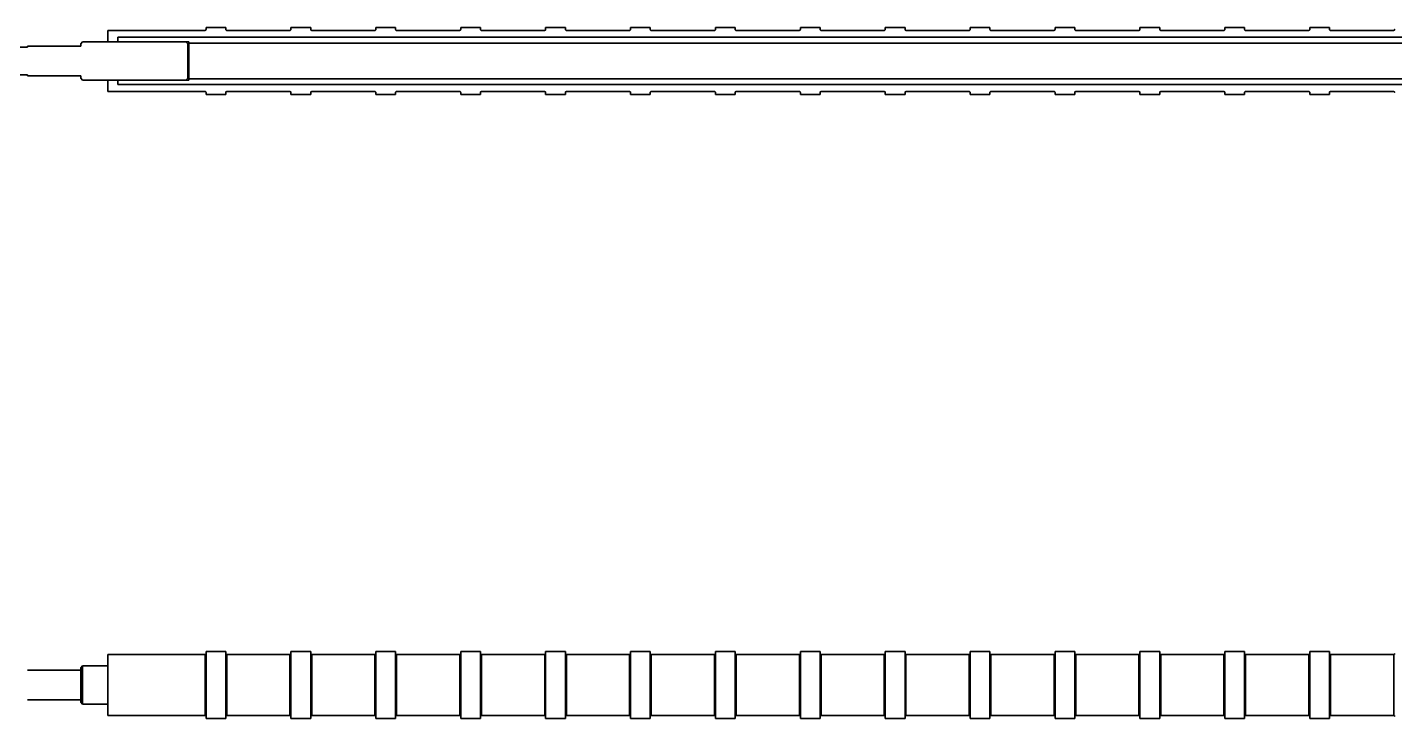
# Model space of a CAD drawing. Header units: millimetres. Extents: x -447 to 3729, y -11 to 1358.
# Drawn here: x 1024 to 2409, y 658 to 1358 of the extents above; entities that cross this region are included whole.
import ezdxf

# ---------------------------------------------------------------- set-up
doc = ezdxf.new("R2010")
doc.units = ezdxf.units.MM
doc.layers.add('Tangent Edges', color=7, linetype='Continuous', lineweight=50)
doc.layers.add('Visible Edges', color=7, linetype='Continuous', lineweight=50)

msp = doc.modelspace()

# ---------------------------------------------------------------- linework, layer by layer
at = {"layer": 'Tangent Edges', "linetype": 'Continuous', "lineweight": 35}
for p, q in [((1203.9, 661.4), (1203.9, 723.4)), ((1225.9, 723.4), (1225.9, 661.4)), ((1289.9, 661.4), (1289.9, 723.4)), ((1311.9, 723.4), (1311.9, 661.4)), ((1375.9, 661.4), (1375.9, 723.4)), ((1397.9, 723.4), (1397.9, 661.4)), ((1461.9, 661.4), (1461.9, 723.4)), ((1483.9, 723.4), (1483.9, 661.4)), ((1547.9, 661.4), (1547.9, 723.4)), ((1569.9, 723.4), (1569.9, 661.4)), ((1633.9, 661.4), (1633.9, 723.4)), ((1655.9, 723.4), (1655.9, 661.4)), ((1719.9, 661.4), (1719.9, 723.4)), ((1741.9, 723.4), (1741.9, 661.4)), ((1805.9, 661.4), (1805.9, 723.4)), ((1827.9, 723.4), (1827.9, 661.4)), ((1891.9, 661.4), (1891.9, 723.4)), ((1913.9, 723.4), (1913.9, 661.4)), ((1977.9, 661.4), (1977.9, 723.4)), ((1999.9, 723.4), (1999.9, 661.4)), ((2063.9, 661.4), (2063.9, 723.4)), ((2085.9, 723.4), (2085.9, 661.4)), ((2149.9, 661.4), (2149.9, 723.4)), ((2171.9, 723.4), (2171.9, 661.4)), ((2235.9, 661.4), (2235.9, 723.4)), ((2257.9, 723.4), (2257.9, 661.4)), ((2321.9, 661.4), (2321.9, 723.4)), ((2343.9, 723.4), (2343.9, 661.4)), ((2407.9, 661.4), (2407.9, 723.4))]:
    msp.add_line(p, q, dxfattribs=at).dxf.unprotected_set("ltscale", 0)
for centre, start, end in [((1203.9, 724.4), 270, 0), ((1225.9, 724.4), 180, 270), ((1289.9, 724.4), 270, 0), ((1311.9, 724.4), 180, 270), ((1375.9, 724.4), 270, 0), ((1397.9, 724.4), 180, 270), ((1461.9, 724.4), 270, 0), ((1483.9, 724.4), 180, 270), ((1547.9, 724.4), 270, 0), ((1569.9, 724.4), 180, 270), ((1633.9, 724.4), 270, 0), ((1655.9, 724.4), 180, 270), ((1719.9, 724.4), 270, 0), ((1741.9, 724.4), 180, 270), ((1805.9, 724.4), 270, 0), ((1827.9, 724.4), 180, 270), ((1891.9, 724.4), 270, 0), ((1913.9, 724.4), 180, 270), ((1977.9, 724.4), 270, 0), ((1999.9, 724.4), 180, 270), ((2063.9, 724.4), 270, 0), ((2085.9, 724.4), 180, 270), ((2149.9, 724.4), 270, 0), ((2171.9, 724.4), 180, 270), ((2235.9, 724.4), 270, 0), ((2257.9, 724.4), 180, 270), ((2321.9, 724.4), 270, 0), ((2343.9, 724.4), 180, 270), ((2407.9, 724.4), 270, 0), ((1203.9, 660.4), 0, 90), ((1225.9, 660.4), 90, 180), ((1289.9, 660.4), 0, 90), ((1311.9, 660.4), 90, 180), ((1375.9, 660.4), 0, 90), ((1397.9, 660.4), 90, 180), ((1461.9, 660.4), 0, 90), ((1483.9, 660.4), 90, 180), ((1547.9, 660.4), 0, 90), ((1569.9, 660.4), 90, 180), ((1633.9, 660.4), 0, 90), ((1655.9, 660.4), 90, 180), ((1719.9, 660.4), 0, 90), ((1741.9, 660.4), 90, 180), ((1805.9, 660.4), 0, 90), ((1827.9, 660.4), 90, 180), ((1891.9, 660.4), 0, 90), ((1913.9, 660.4), 90, 180), ((1977.9, 660.4), 0, 90), ((1999.9, 660.4), 90, 180), ((2063.9, 660.4), 0, 90), ((2085.9, 660.4), 90, 180), ((2149.9, 660.4), 0, 90), ((2171.9, 660.4), 90, 180), ((2235.9, 660.4), 0, 90), ((2257.9, 660.4), 90, 180), ((2321.9, 660.4), 0, 90), ((2343.9, 660.4), 90, 180), ((2407.9, 660.4), 0, 90)]:
    msp.add_arc(centre, 1, start, end, dxfattribs=at).dxf.unprotected_set("ltscale", 0)
at = {"layer": 'Visible Edges', "linetype": 'Continuous', "lineweight": 35}
for p, q in [((1204.9, 1358.2), (1204.9, 1356.2)), ((1224.9, 1358.2), (1204.9, 1358.2)), ((1224.9, 1356.2), (1224.9, 1358.2)), ((1290.9, 1358.2), (1290.9, 1356.2)), ((1310.9, 1358.2), (1290.9, 1358.2)), ((1310.9, 1356.2), (1310.9, 1358.2)), ((1376.9, 1358.2), (1376.9, 1356.2)), ((1396.9, 1358.2), (1376.9, 1358.2)), ((1396.9, 1356.2), (1396.9, 1358.2)), ((1462.9, 1358.2), (1462.9, 1356.2)), ((1482.9, 1358.2), (1462.9, 1358.2)), ((1482.9, 1356.2), (1482.9, 1358.2)), ((1548.9, 1358.2), (1548.9, 1356.2)), ((1568.9, 1358.2), (1548.9, 1358.2)), ((1568.9, 1356.2), (1568.9, 1358.2)), ((1634.9, 1358.2), (1634.9, 1356.2)), ((1654.9, 1358.2), (1634.9, 1358.2)), ((1654.9, 1356.2), (1654.9, 1358.2)), ((1720.9, 1358.2), (1720.9, 1356.2)), ((1740.9, 1358.2), (1720.9, 1358.2)), ((1740.9, 1356.2), (1740.9, 1358.2)), ((1806.9, 1358.2), (1806.9, 1356.2)), ((1826.9, 1358.2), (1806.9, 1358.2)), ((1826.9, 1356.2), (1826.9, 1358.2)), ((1892.9, 1358.2), (1892.9, 1356.2)), ((1912.9, 1358.2), (1892.9, 1358.2)), ((1912.9, 1356.2), (1912.9, 1358.2)), ((1978.9, 1358.2), (1978.9, 1356.2)), ((1998.9, 1358.2), (1978.9, 1358.2)), ((1998.9, 1356.2), (1998.9, 1358.2)), ((2064.9, 1358.2), (2064.9, 1356.2)), ((2084.9, 1358.2), (2064.9, 1358.2)), ((2084.9, 1356.2), (2084.9, 1358.2)), ((2150.9, 1358.2), (2150.9, 1356.2)), ((2170.9, 1358.2), (2150.9, 1358.2)), ((2170.9, 1356.2), (2170.9, 1358.2)), ((2236.9, 1358.2), (2236.9, 1356.2)), ((2256.9, 1358.2), (2236.9, 1358.2)), ((2256.9, 1356.2), (2256.9, 1358.2)), ((2322.9, 1358.2), (2322.9, 1356.2)), ((2342.9, 1358.2), (2322.9, 1358.2)), ((2342.9, 1356.2), (2342.9, 1358.2)), ((1079.9, 1343.7), (1077.9, 1341.7)), ((1184.4, 1343.7), (1079.9, 1343.7)), ((1105.4, 1355.2), (1105.4, 1343.7)), ((1203.9, 1355.2), (1105.4, 1355.2)), ((1105.4, 1343.7), (1115.4, 1343.7)), ((1115.4, 1348.2), (3635.4, 1348.2)), ((1115.4, 1343.7), (1115.4, 1348.2)), ((1115.4, 1348.2), (1115.4, 1344.7)), ((3635.4, 1348.2), (1115.4, 1348.2)), ((1115.4, 1344.7), (1116.4, 1343.7)), ((1116.4, 1343.7), (1187.4, 1343.7)), ((1186.4, 1341.7), (1184.4, 1343.7)), ((1187.4, 1343.7), (1187.4, 1342.2)), ((1289.9, 1355.2), (1225.9, 1355.2)), ((1375.9, 1355.2), (1311.9, 1355.2)), ((1461.9, 1355.2), (1397.9, 1355.2)), ((1547.9, 1355.2), (1483.9, 1355.2)), ((1633.9, 1355.2), (1569.9, 1355.2)), ((1719.9, 1355.2), (1655.9, 1355.2)), ((1805.9, 1355.2), (1741.9, 1355.2)), ((1891.9, 1355.2), (1827.9, 1355.2)), ((1977.9, 1355.2), (1913.9, 1355.2)), ((2063.9, 1355.2), (1999.9, 1355.2)), ((2149.9, 1355.2), (2085.9, 1355.2)), ((2235.9, 1355.2), (2171.9, 1355.2)), ((2321.9, 1355.2), (2257.9, 1355.2)), ((2407.9, 1355.2), (2343.9, 1355.2)), ((1023.9, 1338.2), (906.9, 1338.2)), ((1023.9, 1339.2), (1023.9, 1338.2)), ((1077.9, 1339.2), (1023.9, 1339.2)), ((1077.9, 1341.7), (1077.9, 1339.2)), ((1186.4, 1306.7), (1186.4, 1341.7)), ((1187.4, 1342.2), (1187.4, 1306.2)), ((1187.4, 1342.2), (3563.4, 1342.2)), ((1015.9, 1310.2), (1023.9, 1310.2)), ((1023.9, 1310.2), (1023.9, 1309.2)), ((1023.9, 1309.2), (1077.9, 1309.2)), ((1077.9, 1309.2), (1077.9, 1306.7)), ((1077.9, 1306.7), (1079.9, 1304.7)), ((1079.9, 1304.7), (1184.4, 1304.7)), ((1105.4, 1304.7), (1105.4, 1293.2)), ((1115.4, 1304.7), (1105.4, 1304.7)), ((1115.4, 1300.2), (1115.4, 1304.7)), ((1116.4, 1304.7), (1115.4, 1303.7)), ((1115.4, 1303.7), (1115.4, 1300.2)), ((1187.4, 1304.7), (1116.4, 1304.7)), ((1184.4, 1304.7), (1186.4, 1306.7)), ((1187.4, 1306.2), (1187.4, 1304.7)), ((3563.4, 1306.2), (1187.4, 1306.2)), ((1105.4, 1293.2), (1203.9, 1293.2)), ((3635.4, 1300.2), (1115.4, 1300.2)), ((1115.4, 1300.2), (3635.4, 1300.2)), ((1204.9, 1292.2), (1204.9, 1290.2)), ((1204.9, 1290.2), (1224.9, 1290.2)), ((1224.9, 1290.2), (1224.9, 1292.2)), ((1225.9, 1293.2), (1289.9, 1293.2)), ((1290.9, 1292.2), (1290.9, 1290.2)), ((1290.9, 1290.2), (1310.9, 1290.2)), ((1310.9, 1290.2), (1310.9, 1292.2)), ((1311.9, 1293.2), (1375.9, 1293.2)), ((1376.9, 1292.2), (1376.9, 1290.2)), ((1376.9, 1290.2), (1396.9, 1290.2)), ((1396.9, 1290.2), (1396.9, 1292.2)), ((1397.9, 1293.2), (1461.9, 1293.2)), ((1462.9, 1292.2), (1462.9, 1290.2)), ((1462.9, 1290.2), (1482.9, 1290.2)), ((1482.9, 1290.2), (1482.9, 1292.2)), ((1483.9, 1293.2), (1547.9, 1293.2)), ((1548.9, 1292.2), (1548.9, 1290.2)), ((1548.9, 1290.2), (1568.9, 1290.2)), ((1568.9, 1290.2), (1568.9, 1292.2)), ((1569.9, 1293.2), (1633.9, 1293.2)), ((1634.9, 1292.2), (1634.9, 1290.2)), ((1634.9, 1290.2), (1654.9, 1290.2)), ((1654.9, 1290.2), (1654.9, 1292.2)), ((1655.9, 1293.2), (1719.9, 1293.2)), ((1720.9, 1292.2), (1720.9, 1290.2)), ((1720.9, 1290.2), (1740.9, 1290.2)), ((1740.9, 1290.2), (1740.9, 1292.2)), ((1741.9, 1293.2), (1805.9, 1293.2)), ((1806.9, 1292.2), (1806.9, 1290.2)), ((1806.9, 1290.2), (1826.9, 1290.2)), ((1826.9, 1290.2), (1826.9, 1292.2)), ((1827.9, 1293.2), (1891.9, 1293.2)), ((1892.9, 1292.2), (1892.9, 1290.2)), ((1892.9, 1290.2), (1912.9, 1290.2)), ((1912.9, 1290.2), (1912.9, 1292.2)), ((1913.9, 1293.2), (1977.9, 1293.2)), ((1978.9, 1292.2), (1978.9, 1290.2)), ((1978.9, 1290.2), (1998.9, 1290.2)), ((1998.9, 1290.2), (1998.9, 1292.2)), ((1999.9, 1293.2), (2063.9, 1293.2)), ((2064.9, 1292.2), (2064.9, 1290.2)), ((2064.9, 1290.2), (2084.9, 1290.2)), ((2084.9, 1290.2), (2084.9, 1292.2)), ((2085.9, 1293.2), (2149.9, 1293.2)), ((2150.9, 1292.2), (2150.9, 1290.2)), ((2150.9, 1290.2), (2170.9, 1290.2)), ((2170.9, 1290.2), (2170.9, 1292.2)), ((2171.9, 1293.2), (2235.9, 1293.2)), ((2236.9, 1292.2), (2236.9, 1290.2)), ((2236.9, 1290.2), (2256.9, 1290.2)), ((2256.9, 1290.2), (2256.9, 1292.2)), ((2257.9, 1293.2), (2321.9, 1293.2)), ((2322.9, 1292.2), (2322.9, 1290.2)), ((2322.9, 1290.2), (2342.9, 1290.2)), ((2342.9, 1290.2), (2342.9, 1292.2)), ((2343.9, 1293.2), (2407.9, 1293.2)), ((1105.4, 692.4), (1105.4, 723.4)), ((1203.9, 723.4), (1105.4, 723.4)), ((1204.9, 726.4), (1204.9, 658.4)), ((1224.9, 726.4), (1204.9, 726.4)), ((1224.9, 726.4), (1224.9, 658.4)), ((1289.9, 723.4), (1225.9, 723.4)), ((1290.9, 726.4), (1290.9, 658.4)), ((1310.9, 726.4), (1290.9, 726.4)), ((1310.9, 726.4), (1310.9, 658.4)), ((1375.9, 723.4), (1311.9, 723.4)), ((1376.9, 726.4), (1376.9, 658.4)), ((1396.9, 726.4), (1376.9, 726.4)), ((1396.9, 726.4), (1396.9, 658.4)), ((1461.9, 723.4), (1397.9, 723.4)), ((1462.9, 726.4), (1462.9, 658.4)), ((1482.9, 726.4), (1462.9, 726.4)), ((1482.9, 726.4), (1482.9, 658.4)), ((1547.9, 723.4), (1483.9, 723.4)), ((1548.9, 726.4), (1548.9, 658.4)), ((1568.9, 726.4), (1548.9, 726.4)), ((1568.9, 726.4), (1568.9, 658.4)), ((1633.9, 723.4), (1569.9, 723.4)), ((1634.9, 726.4), (1634.9, 658.4)), ((1654.9, 726.4), (1634.9, 726.4)), ((1654.9, 726.4), (1654.9, 658.4)), ((1719.9, 723.4), (1655.9, 723.4)), ((1720.9, 726.4), (1720.9, 658.4)), ((1740.9, 726.4), (1720.9, 726.4)), ((1740.9, 726.4), (1740.9, 658.4)), ((1805.9, 723.4), (1741.9, 723.4)), ((1806.9, 726.4), (1806.9, 658.4)), ((1826.9, 726.4), (1806.9, 726.4)), ((1826.9, 726.4), (1826.9, 658.4)), ((1891.9, 723.4), (1827.9, 723.4)), ((1892.9, 726.4), (1892.9, 658.4)), ((1912.9, 726.4), (1892.9, 726.4)), ((1912.9, 726.4), (1912.9, 658.4)), ((1977.9, 723.4), (1913.9, 723.4)), ((1978.9, 726.4), (1978.9, 658.4)), ((1998.9, 726.4), (1978.9, 726.4)), ((1998.9, 726.4), (1998.9, 658.4)), ((2063.9, 723.4), (1999.9, 723.4)), ((2064.9, 726.4), (2064.9, 658.4)), ((2084.9, 726.4), (2064.9, 726.4)), ((2084.9, 726.4), (2084.9, 658.4)), ((2149.9, 723.4), (2085.9, 723.4)), ((2150.9, 726.4), (2150.9, 658.4)), ((2170.9, 726.4), (2150.9, 726.4)), ((2170.9, 726.4), (2170.9, 658.4)), ((2235.9, 723.4), (2171.9, 723.4)), ((2236.9, 726.4), (2236.9, 658.4)), ((2256.9, 726.4), (2236.9, 726.4)), ((2256.9, 726.4), (2256.9, 658.4)), ((2321.9, 723.4), (2257.9, 723.4)), ((2322.9, 726.4), (2322.9, 658.4)), ((2342.9, 726.4), (2322.9, 726.4)), ((2342.9, 726.4), (2342.9, 658.4)), ((2407.9, 723.4), (2343.9, 723.4)), ((1077.9, 707.4), (1023.9, 707.4)), ((1077.9, 709.9), (1079.9, 711.9)), ((1077.9, 674.9), (1077.9, 709.9)), ((1079.9, 711.9), (1079.9, 672.9)), ((1105.4, 711.9), (1079.9, 711.9)), ((1105.4, 661.4), (1105.4, 692.4)), ((1077.9, 677.4), (1023.9, 677.4)), ((1077.9, 674.9), (1079.9, 672.9)), ((1105.4, 672.9), (1079.9, 672.9)), ((1203.9, 661.4), (1105.4, 661.4)), ((1224.9, 658.4), (1204.9, 658.4)), ((1289.9, 661.4), (1225.9, 661.4)), ((1310.9, 658.4), (1290.9, 658.4)), ((1375.9, 661.4), (1311.9, 661.4)), ((1396.9, 658.4), (1376.9, 658.4)), ((1461.9, 661.4), (1397.9, 661.4)), ((1482.9, 658.4), (1462.9, 658.4)), ((1547.9, 661.4), (1483.9, 661.4)), ((1568.9, 658.4), (1548.9, 658.4)), ((1633.9, 661.4), (1569.9, 661.4)), ((1654.9, 658.4), (1634.9, 658.4)), ((1719.9, 661.4), (1655.9, 661.4)), ((1740.9, 658.4), (1720.9, 658.4)), ((1805.9, 661.4), (1741.9, 661.4)), ((1826.9, 658.4), (1806.9, 658.4)), ((1891.9, 661.4), (1827.9, 661.4)), ((1912.9, 658.4), (1892.9, 658.4)), ((1977.9, 661.4), (1913.9, 661.4)), ((1998.9, 658.4), (1978.9, 658.4)), ((2063.9, 661.4), (1999.9, 661.4)), ((2084.9, 658.4), (2064.9, 658.4)), ((2149.9, 661.4), (2085.9, 661.4)), ((2170.9, 658.4), (2150.9, 658.4)), ((2235.9, 661.4), (2171.9, 661.4)), ((2256.9, 658.4), (2236.9, 658.4)), ((2321.9, 661.4), (2257.9, 661.4)), ((2342.9, 658.4), (2322.9, 658.4)), ((2407.9, 661.4), (2343.9, 661.4))]:
    msp.add_line(p, q, dxfattribs=at).dxf.unprotected_set("ltscale", 0)
for points in [[(1204.9, 1356.2), (1204.9, 1356.2), (1204.9, 1356.1), (1204.9, 1356), (1204.8, 1356), (1204.8, 1355.9), (1204.8, 1355.8), (1204.8, 1355.8), (1204.7, 1355.7), (1204.7, 1355.7), (1204.7, 1355.6), (1204.6, 1355.6), (1204.6, 1355.5), (1204.5, 1355.5), (1204.5, 1355.4), (1204.4, 1355.4), (1204.4, 1355.3), (1204.3, 1355.3), (1204.3, 1355.3), (1204.2, 1355.3), (1204.1, 1355.2), (1204.1, 1355.2), (1204, 1355.2), (1203.9, 1355.2), (1203.9, 1355.2)], [(1225.9, 1355.2), (1225.8, 1355.2), (1225.7, 1355.2), (1225.7, 1355.2), (1225.6, 1355.2), (1225.6, 1355.3), (1225.5, 1355.3), (1225.4, 1355.3), (1225.4, 1355.3), (1225.3, 1355.4), (1225.3, 1355.4), (1225.2, 1355.5), (1225.2, 1355.5), (1225.1, 1355.6), (1225.1, 1355.6), (1225, 1355.7), (1225, 1355.7), (1225, 1355.8), (1225, 1355.8), (1224.9, 1355.9), (1224.9, 1356), (1224.9, 1356), (1224.9, 1356.1), (1224.9, 1356.2), (1224.9, 1356.2)], [(1290.9, 1356.2), (1290.9, 1356.2), (1290.9, 1356.1), (1290.9, 1356), (1290.8, 1356), (1290.8, 1355.9), (1290.8, 1355.8), (1290.8, 1355.8), (1290.7, 1355.7), (1290.7, 1355.7), (1290.7, 1355.6), (1290.6, 1355.6), (1290.6, 1355.5), (1290.5, 1355.5), (1290.5, 1355.4), (1290.4, 1355.4), (1290.4, 1355.3), (1290.3, 1355.3), (1290.3, 1355.3), (1290.2, 1355.3), (1290.1, 1355.2), (1290.1, 1355.2), (1290, 1355.2), (1289.9, 1355.2), (1289.9, 1355.2)], [(1311.9, 1355.2), (1311.8, 1355.2), (1311.8, 1355.2), (1311.7, 1355.2), (1311.6, 1355.2), (1311.6, 1355.3), (1311.5, 1355.3), (1311.4, 1355.3), (1311.4, 1355.3), (1311.3, 1355.4), (1311.3, 1355.4), (1311.2, 1355.5), (1311.2, 1355.5), (1311.1, 1355.6), (1311.1, 1355.6), (1311, 1355.7), (1311, 1355.7), (1311, 1355.8), (1311, 1355.8), (1310.9, 1355.9), (1310.9, 1356), (1310.9, 1356), (1310.9, 1356.1), (1310.9, 1356.2), (1310.9, 1356.2)], [(1376.9, 1356.2), (1376.9, 1356.2), (1376.9, 1356.1), (1376.9, 1356), (1376.8, 1356), (1376.8, 1355.9), (1376.8, 1355.8), (1376.8, 1355.8), (1376.7, 1355.7), (1376.7, 1355.7), (1376.7, 1355.6), (1376.6, 1355.6), (1376.6, 1355.5), (1376.5, 1355.5), (1376.5, 1355.4), (1376.4, 1355.4), (1376.4, 1355.3), (1376.3, 1355.3), (1376.3, 1355.3), (1376.2, 1355.3), (1376.1, 1355.2), (1376.1, 1355.2), (1376, 1355.2), (1375.9, 1355.2), (1375.9, 1355.2)], [(1397.9, 1355.2), (1397.8, 1355.2), (1397.8, 1355.2), (1397.7, 1355.2), (1397.6, 1355.2), (1397.6, 1355.3), (1397.5, 1355.3), (1397.4, 1355.3), (1397.4, 1355.3), (1397.3, 1355.4), (1397.3, 1355.4), (1397.2, 1355.5), (1397.2, 1355.5), (1397.1, 1355.6), (1397.1, 1355.6), (1397, 1355.7), (1397, 1355.7), (1397, 1355.8), (1397, 1355.8), (1396.9, 1355.9), (1396.9, 1356), (1396.9, 1356), (1396.9, 1356.1), (1396.9, 1356.2), (1396.9, 1356.2)], [(1462.9, 1356.2), (1462.9, 1356.2), (1462.9, 1356.1), (1462.9, 1356), (1462.8, 1356), (1462.8, 1355.9), (1462.8, 1355.8), (1462.8, 1355.8), (1462.7, 1355.7), (1462.7, 1355.7), (1462.7, 1355.6), (1462.6, 1355.6), (1462.6, 1355.5), (1462.5, 1355.5), (1462.5, 1355.4), (1462.4, 1355.4), (1462.4, 1355.3), (1462.3, 1355.3), (1462.3, 1355.3), (1462.2, 1355.3), (1462.1, 1355.2), (1462.1, 1355.2), (1462, 1355.2), (1461.9, 1355.2), (1461.9, 1355.2)], [(1483.9, 1355.2), (1483.8, 1355.2), (1483.8, 1355.2), (1483.7, 1355.2), (1483.6, 1355.2), (1483.6, 1355.3), (1483.5, 1355.3), (1483.4, 1355.3), (1483.4, 1355.3), (1483.3, 1355.4), (1483.3, 1355.4), (1483.2, 1355.5), (1483.2, 1355.5), (1483.1, 1355.6), (1483.1, 1355.6), (1483, 1355.7), (1483, 1355.7), (1483, 1355.8), (1483, 1355.8), (1482.9, 1355.9), (1482.9, 1356), (1482.9, 1356), (1482.9, 1356.1), (1482.9, 1356.2), (1482.9, 1356.2)], [(1548.9, 1356.2), (1548.9, 1356.2), (1548.9, 1356.1), (1548.9, 1356), (1548.8, 1356), (1548.8, 1355.9), (1548.8, 1355.8), (1548.8, 1355.8), (1548.7, 1355.7), (1548.7, 1355.7), (1548.7, 1355.6), (1548.6, 1355.6), (1548.6, 1355.5), (1548.5, 1355.5), (1548.5, 1355.4), (1548.4, 1355.4), (1548.4, 1355.3), (1548.3, 1355.3), (1548.3, 1355.3), (1548.2, 1355.3), (1548.1, 1355.2), (1548.1, 1355.2), (1548, 1355.2), (1547.9, 1355.2), (1547.9, 1355.2)], [(1569.9, 1355.2), (1569.8, 1355.2), (1569.7, 1355.2), (1569.7, 1355.2), (1569.6, 1355.2), (1569.6, 1355.3), (1569.5, 1355.3), (1569.4, 1355.3), (1569.4, 1355.3), (1569.3, 1355.4), (1569.3, 1355.4), (1569.2, 1355.5), (1569.2, 1355.5), (1569.1, 1355.6), (1569.1, 1355.6), (1569, 1355.7), (1569, 1355.7), (1569, 1355.8), (1569, 1355.8), (1568.9, 1355.9), (1568.9, 1356), (1568.9, 1356), (1568.9, 1356.1), (1568.9, 1356.2), (1568.9, 1356.2)], [(1634.9, 1356.2), (1634.9, 1356.2), (1634.9, 1356.1), (1634.9, 1356), (1634.8, 1356), (1634.8, 1355.9), (1634.8, 1355.8), (1634.8, 1355.8), (1634.7, 1355.7), (1634.7, 1355.7), (1634.7, 1355.6), (1634.6, 1355.6), (1634.6, 1355.5), (1634.5, 1355.5), (1634.5, 1355.4), (1634.4, 1355.4), (1634.4, 1355.3), (1634.3, 1355.3), (1634.3, 1355.3), (1634.2, 1355.3), (1634.1, 1355.2), (1634.1, 1355.2), (1634, 1355.2), (1633.9, 1355.2), (1633.9, 1355.2)], [(1655.9, 1355.2), (1655.8, 1355.2), (1655.7, 1355.2), (1655.7, 1355.2), (1655.6, 1355.2), (1655.6, 1355.3), (1655.5, 1355.3), (1655.4, 1355.3), (1655.4, 1355.3), (1655.3, 1355.4), (1655.3, 1355.4), (1655.2, 1355.5), (1655.2, 1355.5), (1655.1, 1355.6), (1655.1, 1355.6), (1655, 1355.7), (1655, 1355.7), (1655, 1355.8), (1655, 1355.8), (1654.9, 1355.9), (1654.9, 1356), (1654.9, 1356), (1654.9, 1356.1), (1654.9, 1356.2), (1654.9, 1356.2)], [(1720.9, 1356.2), (1720.9, 1356.2), (1720.9, 1356.1), (1720.9, 1356), (1720.8, 1356), (1720.8, 1355.9), (1720.8, 1355.8), (1720.8, 1355.8), (1720.7, 1355.7), (1720.7, 1355.7), (1720.7, 1355.6), (1720.6, 1355.6), (1720.6, 1355.5), (1720.5, 1355.5), (1720.5, 1355.4), (1720.4, 1355.4), (1720.4, 1355.3), (1720.3, 1355.3), (1720.3, 1355.3), (1720.2, 1355.3), (1720.1, 1355.2), (1720.1, 1355.2), (1720, 1355.2), (1719.9, 1355.2), (1719.9, 1355.2)], [(1741.9, 1355.2), (1741.8, 1355.2), (1741.7, 1355.2), (1741.7, 1355.2), (1741.6, 1355.2), (1741.6, 1355.3), (1741.5, 1355.3), (1741.4, 1355.3), (1741.4, 1355.3), (1741.3, 1355.4), (1741.3, 1355.4), (1741.2, 1355.5), (1741.2, 1355.5), (1741.1, 1355.6), (1741.1, 1355.6), (1741, 1355.7), (1741, 1355.7), (1741, 1355.8), (1741, 1355.8), (1740.9, 1355.9), (1740.9, 1356), (1740.9, 1356), (1740.9, 1356.1), (1740.9, 1356.2), (1740.9, 1356.2)], [(1806.9, 1356.2), (1806.9, 1356.2), (1806.9, 1356.1), (1806.9, 1356), (1806.8, 1356), (1806.8, 1355.9), (1806.8, 1355.8), (1806.8, 1355.8), (1806.7, 1355.7), (1806.7, 1355.7), (1806.7, 1355.6), (1806.6, 1355.6), (1806.6, 1355.5), (1806.5, 1355.5), (1806.5, 1355.4), (1806.4, 1355.4), (1806.4, 1355.3), (1806.3, 1355.3), (1806.3, 1355.3), (1806.2, 1355.3), (1806.1, 1355.2), (1806.1, 1355.2), (1806, 1355.2), (1805.9, 1355.2), (1805.9, 1355.2)], [(1827.9, 1355.2), (1827.8, 1355.2), (1827.7, 1355.2), (1827.7, 1355.2), (1827.6, 1355.2), (1827.6, 1355.3), (1827.5, 1355.3), (1827.4, 1355.3), (1827.4, 1355.3), (1827.3, 1355.4), (1827.3, 1355.4), (1827.2, 1355.5), (1827.2, 1355.5), (1827.1, 1355.6), (1827.1, 1355.6), (1827, 1355.7), (1827, 1355.7), (1827, 1355.8), (1827, 1355.8), (1826.9, 1355.9), (1826.9, 1356), (1826.9, 1356), (1826.9, 1356.1), (1826.9, 1356.2), (1826.9, 1356.2)], [(1892.9, 1356.2), (1892.9, 1356.2), (1892.9, 1356.1), (1892.9, 1356), (1892.8, 1356), (1892.8, 1355.9), (1892.8, 1355.8), (1892.8, 1355.8), (1892.7, 1355.7), (1892.7, 1355.7), (1892.7, 1355.6), (1892.6, 1355.6), (1892.6, 1355.5), (1892.5, 1355.5), (1892.5, 1355.4), (1892.4, 1355.4), (1892.4, 1355.3), (1892.3, 1355.3), (1892.3, 1355.3), (1892.2, 1355.3), (1892.1, 1355.2), (1892.1, 1355.2), (1892, 1355.2), (1891.9, 1355.2), (1891.9, 1355.2)], [(1913.9, 1355.2), (1913.8, 1355.2), (1913.8, 1355.2), (1913.7, 1355.2), (1913.6, 1355.2), (1913.6, 1355.3), (1913.5, 1355.3), (1913.4, 1355.3), (1913.4, 1355.3), (1913.3, 1355.4), (1913.3, 1355.4), (1913.2, 1355.5), (1913.2, 1355.5), (1913.1, 1355.6), (1913.1, 1355.6), (1913, 1355.7), (1913, 1355.7), (1913, 1355.8), (1913, 1355.8), (1912.9, 1355.9), (1912.9, 1356), (1912.9, 1356), (1912.9, 1356.1), (1912.9, 1356.2), (1912.9, 1356.2)], [(1978.9, 1356.2), (1978.9, 1356.2), (1978.9, 1356.1), (1978.9, 1356), (1978.8, 1356), (1978.8, 1355.9), (1978.8, 1355.8), (1978.8, 1355.8), (1978.7, 1355.7), (1978.7, 1355.7), (1978.7, 1355.6), (1978.6, 1355.6), (1978.6, 1355.5), (1978.5, 1355.5), (1978.5, 1355.4), (1978.4, 1355.4), (1978.4, 1355.3), (1978.3, 1355.3), (1978.3, 1355.3), (1978.2, 1355.3), (1978.1, 1355.2), (1978.1, 1355.2), (1978, 1355.2), (1977.9, 1355.2), (1977.9, 1355.2)], [(1999.9, 1355.2), (1999.8, 1355.2), (1999.7, 1355.2), (1999.7, 1355.2), (1999.6, 1355.2), (1999.6, 1355.3), (1999.5, 1355.3), (1999.4, 1355.3), (1999.4, 1355.3), (1999.3, 1355.4), (1999.3, 1355.4), (1999.2, 1355.5), (1999.2, 1355.5), (1999.1, 1355.6), (1999.1, 1355.6), (1999, 1355.7), (1999, 1355.7), (1999, 1355.8), (1999, 1355.8), (1998.9, 1355.9), (1998.9, 1356), (1998.9, 1356), (1998.9, 1356.1), (1998.9, 1356.2), (1998.9, 1356.2)], [(2064.9, 1356.2), (2064.9, 1356.2), (2064.9, 1356.1), (2064.9, 1356), (2064.8, 1356), (2064.8, 1355.9), (2064.8, 1355.8), (2064.8, 1355.8), (2064.7, 1355.7), (2064.7, 1355.7), (2064.7, 1355.6), (2064.6, 1355.6), (2064.6, 1355.5), (2064.5, 1355.5), (2064.5, 1355.4), (2064.4, 1355.4), (2064.4, 1355.3), (2064.3, 1355.3), (2064.3, 1355.3), (2064.2, 1355.3), (2064.1, 1355.2), (2064.1, 1355.2), (2064, 1355.2), (2063.9, 1355.2), (2063.9, 1355.2)], [(2085.9, 1355.2), (2085.8, 1355.2), (2085.7, 1355.2), (2085.7, 1355.2), (2085.6, 1355.2), (2085.6, 1355.3), (2085.5, 1355.3), (2085.4, 1355.3), (2085.4, 1355.3), (2085.3, 1355.4), (2085.3, 1355.4), (2085.2, 1355.5), (2085.2, 1355.5), (2085.1, 1355.6), (2085.1, 1355.6), (2085, 1355.7), (2085, 1355.7), (2085, 1355.8), (2085, 1355.8), (2084.9, 1355.9), (2084.9, 1356), (2084.9, 1356), (2084.9, 1356.1), (2084.9, 1356.2), (2084.9, 1356.2)], [(2150.9, 1356.2), (2150.9, 1356.2), (2150.9, 1356.1), (2150.9, 1356), (2150.8, 1356), (2150.8, 1355.9), (2150.8, 1355.8), (2150.8, 1355.8), (2150.7, 1355.7), (2150.7, 1355.7), (2150.7, 1355.6), (2150.6, 1355.6), (2150.6, 1355.5), (2150.5, 1355.5), (2150.5, 1355.4), (2150.4, 1355.4), (2150.4, 1355.3), (2150.3, 1355.3), (2150.3, 1355.3), (2150.2, 1355.3), (2150.1, 1355.2), (2150.1, 1355.2), (2150, 1355.2), (2149.9, 1355.2), (2149.9, 1355.2)], [(2171.9, 1355.2), (2171.8, 1355.2), (2171.7, 1355.2), (2171.7, 1355.2), (2171.6, 1355.2), (2171.6, 1355.3), (2171.5, 1355.3), (2171.4, 1355.3), (2171.4, 1355.3), (2171.3, 1355.4), (2171.3, 1355.4), (2171.2, 1355.5), (2171.2, 1355.5), (2171.1, 1355.6), (2171.1, 1355.6), (2171, 1355.7), (2171, 1355.7), (2171, 1355.8), (2171, 1355.8), (2170.9, 1355.9), (2170.9, 1356), (2170.9, 1356), (2170.9, 1356.1), (2170.9, 1356.2), (2170.9, 1356.2)], [(2236.9, 1356.2), (2236.9, 1356.2), (2236.9, 1356.1), (2236.9, 1356), (2236.8, 1356), (2236.8, 1355.9), (2236.8, 1355.8), (2236.8, 1355.8), (2236.7, 1355.7), (2236.7, 1355.7), (2236.7, 1355.6), (2236.6, 1355.6), (2236.6, 1355.5), (2236.5, 1355.5), (2236.5, 1355.4), (2236.4, 1355.4), (2236.4, 1355.3), (2236.3, 1355.3), (2236.3, 1355.3), (2236.2, 1355.3), (2236.1, 1355.2), (2236.1, 1355.2), (2236, 1355.2), (2235.9, 1355.2), (2235.9, 1355.2)], [(2257.9, 1355.2), (2257.8, 1355.2), (2257.7, 1355.2), (2257.7, 1355.2), (2257.6, 1355.2), (2257.6, 1355.3), (2257.5, 1355.3), (2257.4, 1355.3), (2257.4, 1355.3), (2257.3, 1355.4), (2257.3, 1355.4), (2257.2, 1355.5), (2257.2, 1355.5), (2257.1, 1355.6), (2257.1, 1355.6), (2257, 1355.7), (2257, 1355.7), (2257, 1355.8), (2257, 1355.8), (2256.9, 1355.9), (2256.9, 1356), (2256.9, 1356), (2256.9, 1356.1), (2256.9, 1356.2), (2256.9, 1356.2)], [(2322.9, 1356.2), (2322.9, 1356.2), (2322.9, 1356.1), (2322.9, 1356), (2322.8, 1356), (2322.8, 1355.9), (2322.8, 1355.8), (2322.8, 1355.8), (2322.7, 1355.7), (2322.7, 1355.7), (2322.7, 1355.6), (2322.6, 1355.6), (2322.6, 1355.5), (2322.5, 1355.5), (2322.5, 1355.4), (2322.4, 1355.4), (2322.4, 1355.3), (2322.3, 1355.3), (2322.3, 1355.3), (2322.2, 1355.3), (2322.1, 1355.2), (2322.1, 1355.2), (2322, 1355.2), (2321.9, 1355.2), (2321.9, 1355.2)], [(2343.9, 1355.2), (2343.8, 1355.2), (2343.7, 1355.2), (2343.7, 1355.2), (2343.6, 1355.2), (2343.6, 1355.3), (2343.5, 1355.3), (2343.4, 1355.3), (2343.4, 1355.3), (2343.3, 1355.4), (2343.3, 1355.4), (2343.2, 1355.5), (2343.2, 1355.5), (2343.1, 1355.6), (2343.1, 1355.6), (2343, 1355.7), (2343, 1355.7), (2343, 1355.8), (2343, 1355.8), (2342.9, 1355.9), (2342.9, 1356), (2342.9, 1356), (2342.9, 1356.1), (2342.9, 1356.2), (2342.9, 1356.2)], [(2408.9, 1356.2), (2408.9, 1356.2), (2408.9, 1356.1), (2408.9, 1356), (2408.8, 1356), (2408.8, 1355.9), (2408.8, 1355.8), (2408.8, 1355.8), (2408.7, 1355.7), (2408.7, 1355.7), (2408.7, 1355.6), (2408.6, 1355.6), (2408.6, 1355.5), (2408.5, 1355.5), (2408.5, 1355.4), (2408.4, 1355.4), (2408.4, 1355.3), (2408.3, 1355.3), (2408.3, 1355.3), (2408.2, 1355.3), (2408.1, 1355.2), (2408.1, 1355.2), (2408, 1355.2), (2407.9, 1355.2), (2407.9, 1355.2)], [(1203.9, 1293.2), (1203.9, 1293.2), (1204, 1293.2), (1204.1, 1293.2), (1204.1, 1293.2), (1204.2, 1293.2), (1204.3, 1293.1), (1204.3, 1293.1), (1204.4, 1293.1), (1204.4, 1293), (1204.5, 1293), (1204.5, 1293), (1204.6, 1292.9), (1204.6, 1292.9), (1204.7, 1292.8), (1204.7, 1292.8), (1204.7, 1292.7), (1204.8, 1292.7), (1204.8, 1292.6), (1204.8, 1292.5), (1204.8, 1292.5), (1204.9, 1292.4), (1204.9, 1292.3), (1204.9, 1292.3), (1204.9, 1292.2)], [(1224.9, 1292.2), (1224.9, 1292.3), (1224.9, 1292.3), (1224.9, 1292.4), (1224.9, 1292.5), (1224.9, 1292.5), (1225, 1292.6), (1225, 1292.7), (1225, 1292.7), (1225, 1292.8), (1225.1, 1292.8), (1225.1, 1292.9), (1225.2, 1292.9), (1225.2, 1293), (1225.3, 1293), (1225.3, 1293), (1225.4, 1293.1), (1225.4, 1293.1), (1225.5, 1293.1), (1225.6, 1293.2), (1225.6, 1293.2), (1225.7, 1293.2), (1225.7, 1293.2), (1225.8, 1293.2), (1225.9, 1293.2)], [(1289.9, 1293.2), (1289.9, 1293.2), (1290, 1293.2), (1290.1, 1293.2), (1290.1, 1293.2), (1290.2, 1293.2), (1290.3, 1293.1), (1290.3, 1293.1), (1290.4, 1293.1), (1290.4, 1293), (1290.5, 1293), (1290.5, 1293), (1290.6, 1292.9), (1290.6, 1292.9), (1290.7, 1292.8), (1290.7, 1292.8), (1290.7, 1292.7), (1290.8, 1292.7), (1290.8, 1292.6), (1290.8, 1292.5), (1290.8, 1292.5), (1290.9, 1292.4), (1290.9, 1292.3), (1290.9, 1292.3), (1290.9, 1292.2)], [(1310.9, 1292.2), (1310.9, 1292.3), (1310.9, 1292.3), (1310.9, 1292.4), (1310.9, 1292.5), (1310.9, 1292.5), (1311, 1292.6), (1311, 1292.7), (1311, 1292.7), (1311, 1292.8), (1311.1, 1292.8), (1311.1, 1292.9), (1311.2, 1292.9), (1311.2, 1293), (1311.3, 1293), (1311.3, 1293), (1311.4, 1293.1), (1311.4, 1293.1), (1311.5, 1293.1), (1311.6, 1293.2), (1311.6, 1293.2), (1311.7, 1293.2), (1311.8, 1293.2), (1311.8, 1293.2), (1311.9, 1293.2)], [(1375.9, 1293.2), (1375.9, 1293.2), (1376, 1293.2), (1376.1, 1293.2), (1376.1, 1293.2), (1376.2, 1293.2), (1376.3, 1293.1), (1376.3, 1293.1), (1376.4, 1293.1), (1376.4, 1293), (1376.5, 1293), (1376.5, 1293), (1376.6, 1292.9), (1376.6, 1292.9), (1376.7, 1292.8), (1376.7, 1292.8), (1376.7, 1292.7), (1376.8, 1292.7), (1376.8, 1292.6), (1376.8, 1292.5), (1376.8, 1292.5), (1376.9, 1292.4), (1376.9, 1292.3), (1376.9, 1292.3), (1376.9, 1292.2)], [(1396.9, 1292.2), (1396.9, 1292.3), (1396.9, 1292.3), (1396.9, 1292.4), (1396.9, 1292.5), (1396.9, 1292.5), (1397, 1292.6), (1397, 1292.7), (1397, 1292.7), (1397, 1292.8), (1397.1, 1292.8), (1397.1, 1292.9), (1397.2, 1292.9), (1397.2, 1293), (1397.3, 1293), (1397.3, 1293), (1397.4, 1293.1), (1397.4, 1293.1), (1397.5, 1293.1), (1397.6, 1293.2), (1397.6, 1293.2), (1397.7, 1293.2), (1397.8, 1293.2), (1397.8, 1293.2), (1397.9, 1293.2)], [(1461.9, 1293.2), (1461.9, 1293.2), (1462, 1293.2), (1462.1, 1293.2), (1462.1, 1293.2), (1462.2, 1293.2), (1462.3, 1293.1), (1462.3, 1293.1), (1462.4, 1293.1), (1462.4, 1293), (1462.5, 1293), (1462.5, 1293), (1462.6, 1292.9), (1462.6, 1292.9), (1462.7, 1292.8), (1462.7, 1292.8), (1462.7, 1292.7), (1462.8, 1292.7), (1462.8, 1292.6), (1462.8, 1292.5), (1462.8, 1292.5), (1462.9, 1292.4), (1462.9, 1292.3), (1462.9, 1292.3), (1462.9, 1292.2)], [(1482.9, 1292.2), (1482.9, 1292.3), (1482.9, 1292.3), (1482.9, 1292.4), (1482.9, 1292.5), (1482.9, 1292.5), (1483, 1292.6), (1483, 1292.7), (1483, 1292.7), (1483, 1292.8), (1483.1, 1292.8), (1483.1, 1292.9), (1483.2, 1292.9), (1483.2, 1293), (1483.3, 1293), (1483.3, 1293), (1483.4, 1293.1), (1483.4, 1293.1), (1483.5, 1293.1), (1483.6, 1293.2), (1483.6, 1293.2), (1483.7, 1293.2), (1483.8, 1293.2), (1483.8, 1293.2), (1483.9, 1293.2)], [(1547.9, 1293.2), (1547.9, 1293.2), (1548, 1293.2), (1548.1, 1293.2), (1548.1, 1293.2), (1548.2, 1293.2), (1548.3, 1293.1), (1548.3, 1293.1), (1548.4, 1293.1), (1548.4, 1293), (1548.5, 1293), (1548.5, 1293), (1548.6, 1292.9), (1548.6, 1292.9), (1548.7, 1292.8), (1548.7, 1292.8), (1548.7, 1292.7), (1548.8, 1292.7), (1548.8, 1292.6), (1548.8, 1292.5), (1548.8, 1292.5), (1548.9, 1292.4), (1548.9, 1292.3), (1548.9, 1292.3), (1548.9, 1292.2)], [(1568.9, 1292.2), (1568.9, 1292.3), (1568.9, 1292.3), (1568.9, 1292.4), (1568.9, 1292.5), (1568.9, 1292.5), (1569, 1292.6), (1569, 1292.7), (1569, 1292.7), (1569, 1292.8), (1569.1, 1292.8), (1569.1, 1292.9), (1569.2, 1292.9), (1569.2, 1293), (1569.3, 1293), (1569.3, 1293), (1569.4, 1293.1), (1569.4, 1293.1), (1569.5, 1293.1), (1569.6, 1293.2), (1569.6, 1293.2), (1569.7, 1293.2), (1569.7, 1293.2), (1569.8, 1293.2), (1569.9, 1293.2)], [(1633.9, 1293.2), (1633.9, 1293.2), (1634, 1293.2), (1634.1, 1293.2), (1634.1, 1293.2), (1634.2, 1293.2), (1634.3, 1293.1), (1634.3, 1293.1), (1634.4, 1293.1), (1634.4, 1293), (1634.5, 1293), (1634.5, 1293), (1634.6, 1292.9), (1634.6, 1292.9), (1634.7, 1292.8), (1634.7, 1292.8), (1634.7, 1292.7), (1634.8, 1292.7), (1634.8, 1292.6), (1634.8, 1292.5), (1634.8, 1292.5), (1634.9, 1292.4), (1634.9, 1292.3), (1634.9, 1292.3), (1634.9, 1292.2)], [(1654.9, 1292.2), (1654.9, 1292.3), (1654.9, 1292.3), (1654.9, 1292.4), (1654.9, 1292.5), (1654.9, 1292.5), (1655, 1292.6), (1655, 1292.7), (1655, 1292.7), (1655, 1292.8), (1655.1, 1292.8), (1655.1, 1292.9), (1655.2, 1292.9), (1655.2, 1293), (1655.3, 1293), (1655.3, 1293), (1655.4, 1293.1), (1655.4, 1293.1), (1655.5, 1293.1), (1655.6, 1293.2), (1655.6, 1293.2), (1655.7, 1293.2), (1655.7, 1293.2), (1655.8, 1293.2), (1655.9, 1293.2)], [(1719.9, 1293.2), (1719.9, 1293.2), (1720, 1293.2), (1720.1, 1293.2), (1720.1, 1293.2), (1720.2, 1293.2), (1720.3, 1293.1), (1720.3, 1293.1), (1720.4, 1293.1), (1720.4, 1293), (1720.5, 1293), (1720.5, 1293), (1720.6, 1292.9), (1720.6, 1292.9), (1720.7, 1292.8), (1720.7, 1292.8), (1720.7, 1292.7), (1720.8, 1292.7), (1720.8, 1292.6), (1720.8, 1292.5), (1720.8, 1292.5), (1720.9, 1292.4), (1720.9, 1292.3), (1720.9, 1292.3), (1720.9, 1292.2)], [(1740.9, 1292.2), (1740.9, 1292.3), (1740.9, 1292.3), (1740.9, 1292.4), (1740.9, 1292.5), (1740.9, 1292.5), (1741, 1292.6), (1741, 1292.7), (1741, 1292.7), (1741, 1292.8), (1741.1, 1292.8), (1741.1, 1292.9), (1741.2, 1292.9), (1741.2, 1293), (1741.3, 1293), (1741.3, 1293), (1741.4, 1293.1), (1741.4, 1293.1), (1741.5, 1293.1), (1741.6, 1293.2), (1741.6, 1293.2), (1741.7, 1293.2), (1741.7, 1293.2), (1741.8, 1293.2), (1741.9, 1293.2)], [(1805.9, 1293.2), (1805.9, 1293.2), (1806, 1293.2), (1806.1, 1293.2), (1806.1, 1293.2), (1806.2, 1293.2), (1806.3, 1293.1), (1806.3, 1293.1), (1806.4, 1293.1), (1806.4, 1293), (1806.5, 1293), (1806.5, 1293), (1806.6, 1292.9), (1806.6, 1292.9), (1806.7, 1292.8), (1806.7, 1292.8), (1806.7, 1292.7), (1806.8, 1292.7), (1806.8, 1292.6), (1806.8, 1292.5), (1806.8, 1292.5), (1806.9, 1292.4), (1806.9, 1292.3), (1806.9, 1292.3), (1806.9, 1292.2)], [(1826.9, 1292.2), (1826.9, 1292.3), (1826.9, 1292.3), (1826.9, 1292.4), (1826.9, 1292.5), (1826.9, 1292.5), (1827, 1292.6), (1827, 1292.7), (1827, 1292.7), (1827, 1292.8), (1827.1, 1292.8), (1827.1, 1292.9), (1827.2, 1292.9), (1827.2, 1293), (1827.3, 1293), (1827.3, 1293), (1827.4, 1293.1), (1827.4, 1293.1), (1827.5, 1293.1), (1827.6, 1293.2), (1827.6, 1293.2), (1827.7, 1293.2), (1827.7, 1293.2), (1827.8, 1293.2), (1827.9, 1293.2)], [(1891.9, 1293.2), (1891.9, 1293.2), (1892, 1293.2), (1892.1, 1293.2), (1892.1, 1293.2), (1892.2, 1293.2), (1892.3, 1293.1), (1892.3, 1293.1), (1892.4, 1293.1), (1892.4, 1293), (1892.5, 1293), (1892.5, 1293), (1892.6, 1292.9), (1892.6, 1292.9), (1892.7, 1292.8), (1892.7, 1292.8), (1892.7, 1292.7), (1892.8, 1292.7), (1892.8, 1292.6), (1892.8, 1292.5), (1892.8, 1292.5), (1892.9, 1292.4), (1892.9, 1292.3), (1892.9, 1292.3), (1892.9, 1292.2)], [(1912.9, 1292.2), (1912.9, 1292.3), (1912.9, 1292.3), (1912.9, 1292.4), (1912.9, 1292.5), (1912.9, 1292.5), (1913, 1292.6), (1913, 1292.7), (1913, 1292.7), (1913, 1292.8), (1913.1, 1292.8), (1913.1, 1292.9), (1913.2, 1292.9), (1913.2, 1293), (1913.3, 1293), (1913.3, 1293), (1913.4, 1293.1), (1913.4, 1293.1), (1913.5, 1293.1), (1913.6, 1293.2), (1913.6, 1293.2), (1913.7, 1293.2), (1913.8, 1293.2), (1913.8, 1293.2), (1913.9, 1293.2)], [(1977.9, 1293.2), (1977.9, 1293.2), (1978, 1293.2), (1978.1, 1293.2), (1978.1, 1293.2), (1978.2, 1293.2), (1978.3, 1293.1), (1978.3, 1293.1), (1978.4, 1293.1), (1978.4, 1293), (1978.5, 1293), (1978.5, 1293), (1978.6, 1292.9), (1978.6, 1292.9), (1978.7, 1292.8), (1978.7, 1292.8), (1978.7, 1292.7), (1978.8, 1292.7), (1978.8, 1292.6), (1978.8, 1292.5), (1978.8, 1292.5), (1978.9, 1292.4), (1978.9, 1292.3), (1978.9, 1292.3), (1978.9, 1292.2)], [(1998.9, 1292.2), (1998.9, 1292.3), (1998.9, 1292.3), (1998.9, 1292.4), (1998.9, 1292.5), (1998.9, 1292.5), (1999, 1292.6), (1999, 1292.7), (1999, 1292.7), (1999, 1292.8), (1999.1, 1292.8), (1999.1, 1292.9), (1999.2, 1292.9), (1999.2, 1293), (1999.3, 1293), (1999.3, 1293), (1999.4, 1293.1), (1999.4, 1293.1), (1999.5, 1293.1), (1999.6, 1293.2), (1999.6, 1293.2), (1999.7, 1293.2), (1999.7, 1293.2), (1999.8, 1293.2), (1999.9, 1293.2)], [(2063.9, 1293.2), (2063.9, 1293.2), (2064, 1293.2), (2064.1, 1293.2), (2064.1, 1293.2), (2064.2, 1293.2), (2064.3, 1293.1), (2064.3, 1293.1), (2064.4, 1293.1), (2064.4, 1293), (2064.5, 1293), (2064.5, 1293), (2064.6, 1292.9), (2064.6, 1292.9), (2064.7, 1292.8), (2064.7, 1292.8), (2064.7, 1292.7), (2064.8, 1292.7), (2064.8, 1292.6), (2064.8, 1292.5), (2064.8, 1292.5), (2064.9, 1292.4), (2064.9, 1292.3), (2064.9, 1292.3), (2064.9, 1292.2)], [(2084.9, 1292.2), (2084.9, 1292.3), (2084.9, 1292.3), (2084.9, 1292.4), (2084.9, 1292.5), (2084.9, 1292.5), (2085, 1292.6), (2085, 1292.7), (2085, 1292.7), (2085, 1292.8), (2085.1, 1292.8), (2085.1, 1292.9), (2085.2, 1292.9), (2085.2, 1293), (2085.3, 1293), (2085.3, 1293), (2085.4, 1293.1), (2085.4, 1293.1), (2085.5, 1293.1), (2085.6, 1293.2), (2085.6, 1293.2), (2085.7, 1293.2), (2085.7, 1293.2), (2085.8, 1293.2), (2085.9, 1293.2)], [(2149.9, 1293.2), (2149.9, 1293.2), (2150, 1293.2), (2150.1, 1293.2), (2150.1, 1293.2), (2150.2, 1293.2), (2150.3, 1293.1), (2150.3, 1293.1), (2150.4, 1293.1), (2150.4, 1293), (2150.5, 1293), (2150.5, 1293), (2150.6, 1292.9), (2150.6, 1292.9), (2150.7, 1292.8), (2150.7, 1292.8), (2150.7, 1292.7), (2150.8, 1292.7), (2150.8, 1292.6), (2150.8, 1292.5), (2150.8, 1292.5), (2150.9, 1292.4), (2150.9, 1292.3), (2150.9, 1292.3), (2150.9, 1292.2)], [(2170.9, 1292.2), (2170.9, 1292.3), (2170.9, 1292.3), (2170.9, 1292.4), (2170.9, 1292.5), (2170.9, 1292.5), (2171, 1292.6), (2171, 1292.7), (2171, 1292.7), (2171, 1292.8), (2171.1, 1292.8), (2171.1, 1292.9), (2171.2, 1292.9), (2171.2, 1293), (2171.3, 1293), (2171.3, 1293), (2171.4, 1293.1), (2171.4, 1293.1), (2171.5, 1293.1), (2171.6, 1293.2), (2171.6, 1293.2), (2171.7, 1293.2), (2171.7, 1293.2), (2171.8, 1293.2), (2171.9, 1293.2)], [(2235.9, 1293.2), (2235.9, 1293.2), (2236, 1293.2), (2236.1, 1293.2), (2236.1, 1293.2), (2236.2, 1293.2), (2236.3, 1293.1), (2236.3, 1293.1), (2236.4, 1293.1), (2236.4, 1293), (2236.5, 1293), (2236.5, 1293), (2236.6, 1292.9), (2236.6, 1292.9), (2236.7, 1292.8), (2236.7, 1292.8), (2236.7, 1292.7), (2236.8, 1292.7), (2236.8, 1292.6), (2236.8, 1292.5), (2236.8, 1292.5), (2236.9, 1292.4), (2236.9, 1292.3), (2236.9, 1292.3), (2236.9, 1292.2)], [(2256.9, 1292.2), (2256.9, 1292.3), (2256.9, 1292.3), (2256.9, 1292.4), (2256.9, 1292.5), (2256.9, 1292.5), (2257, 1292.6), (2257, 1292.7), (2257, 1292.7), (2257, 1292.8), (2257.1, 1292.8), (2257.1, 1292.9), (2257.2, 1292.9), (2257.2, 1293), (2257.3, 1293), (2257.3, 1293), (2257.4, 1293.1), (2257.4, 1293.1), (2257.5, 1293.1), (2257.6, 1293.2), (2257.6, 1293.2), (2257.7, 1293.2), (2257.7, 1293.2), (2257.8, 1293.2), (2257.9, 1293.2)], [(2321.9, 1293.2), (2321.9, 1293.2), (2322, 1293.2), (2322.1, 1293.2), (2322.1, 1293.2), (2322.2, 1293.2), (2322.3, 1293.1), (2322.3, 1293.1), (2322.4, 1293.1), (2322.4, 1293), (2322.5, 1293), (2322.5, 1293), (2322.6, 1292.9), (2322.6, 1292.9), (2322.7, 1292.8), (2322.7, 1292.8), (2322.7, 1292.7), (2322.8, 1292.7), (2322.8, 1292.6), (2322.8, 1292.5), (2322.8, 1292.5), (2322.9, 1292.4), (2322.9, 1292.3), (2322.9, 1292.3), (2322.9, 1292.2)], [(2342.9, 1292.2), (2342.9, 1292.3), (2342.9, 1292.3), (2342.9, 1292.4), (2342.9, 1292.5), (2342.9, 1292.5), (2343, 1292.6), (2343, 1292.7), (2343, 1292.7), (2343, 1292.8), (2343.1, 1292.8), (2343.1, 1292.9), (2343.2, 1292.9), (2343.2, 1293), (2343.3, 1293), (2343.3, 1293), (2343.4, 1293.1), (2343.4, 1293.1), (2343.5, 1293.1), (2343.6, 1293.2), (2343.6, 1293.2), (2343.7, 1293.2), (2343.7, 1293.2), (2343.8, 1293.2), (2343.9, 1293.2)], [(2407.9, 1293.2), (2407.9, 1293.2), (2408, 1293.2), (2408.1, 1293.2), (2408.1, 1293.2), (2408.2, 1293.2), (2408.3, 1293.1), (2408.3, 1293.1), (2408.4, 1293.1), (2408.4, 1293), (2408.5, 1293), (2408.5, 1293), (2408.6, 1292.9), (2408.6, 1292.9), (2408.7, 1292.8), (2408.7, 1292.8), (2408.7, 1292.7), (2408.8, 1292.7), (2408.8, 1292.6), (2408.8, 1292.5), (2408.8, 1292.5), (2408.9, 1292.4), (2408.9, 1292.3), (2408.9, 1292.3), (2408.9, 1292.2)]]:
    msp.add_lwpolyline(points, dxfattribs=at).dxf.unprotected_set("ltscale", 0)

doc.saveas('drawing.dxf')
